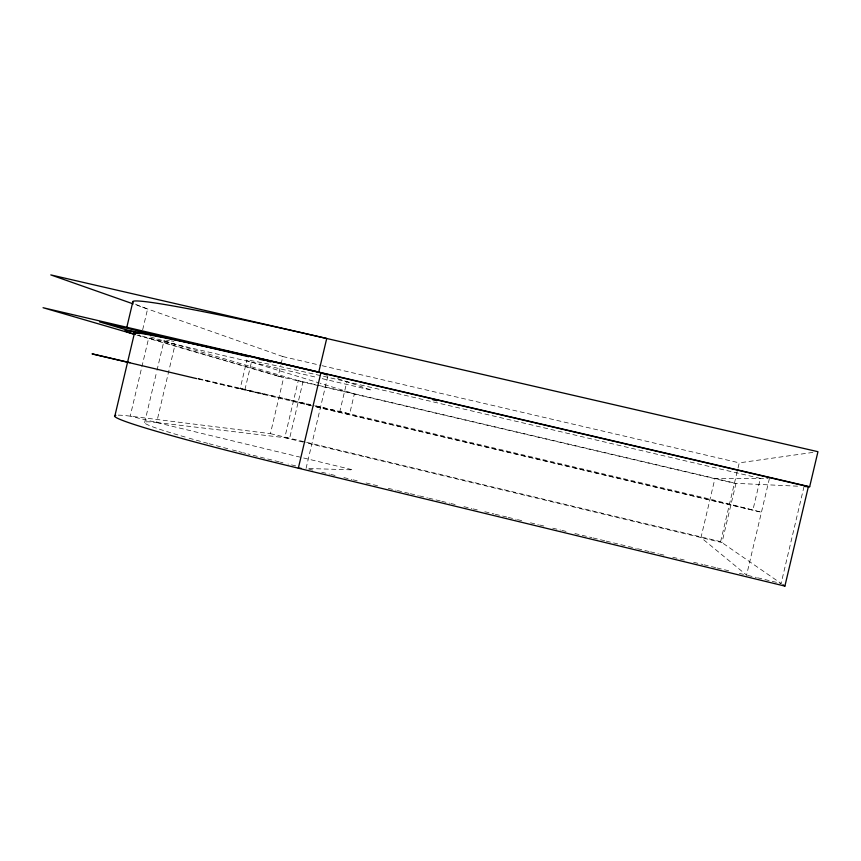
<?xml version="1.0" encoding="UTF-8"?>
<svg xmlns="http://www.w3.org/2000/svg" width="861" height="861" viewBox="0 0 861 861"><rect width="100%" height="100%" fill="white"/><g stroke="black" fill="none" stroke-linecap="round" stroke-linejoin="round"><path stroke-width="0.65" stroke-dasharray="4.3 3.23" d="M142.668 329.774L147.597 308.97A249.819 9.762 13.5 0 1 134.51 303.578M144.626 422.643L156.713 371.586M157.003 370.305L164.117 340.203M185.137 437.033A211.451 8.223 13.1 0 1 156.637 422.514L175.138 344.239A211.451 3.961 13.4 0 1 169.326 340.622M265.403 394.682L240.176 388.612L246.859 360.35M244.933 389.678L251.455 362.104A127.654 2.379 13.4 0 1 346.865 381.724L760.381 478.404L752.901 510.067L314.34 406.306M318.721 385.717L278.2 376.203L280.804 365.15M281.095 363.923L282.839 356.562L134.488 304.353M118.269 415.153A241.252 9.417 13.1 0 1 130.215 416.143L270.408 433.643L283.689 377.495L148.673 338.05A241.252 4.531 13.4 0 1 138.955 335.047M306.053 468.438L328.073 375.288M339.643 412.29L346.865 381.724M804.034 486.476L781.11 583.478L720.625 541.644L737.737 469.234M738.038 467.964L739.255 462.852L815.324 452.068M769.443 478.404L746.584 575.116L700.972 537.544L714.953 478.415L768.12 478.404M309.002 468.524L352.956 469.891L130.215 416.143L148.673 338.05L316.977 377.43M797.577 486.185L734.422 483.279L319.926 385.997M156.637 422.514L289.63 438.26L302.932 382.004L149.577 336.683M240.176 388.612L314.308 405.703M315.621 406.005L349.652 413.861L354.388 393.8L320.077 383.231M282.839 356.562L320.766 365.387M322.079 365.699L739.255 462.852M198.03 378.442L310.53 404.616M322.197 378.657L371.78 390.259L334.886 377.624M315.729 405.843L710.056 499.111L761.447 512.252L312.984 406.144M291.448 400.871L313.135 406.015M197.933 378.926L311.682 405.832M198.837 379.055L244.309 389.872M270.408 433.643L305.311 442.016M306.613 442.328L720.625 541.644M303.061 442.07L284.787 437.679L298.272 380.627L735.983 483.355L721.981 542.581L304.363 442.382M308.658 469.062L313.878 470.332M321.713 472.226L329.548 474.12M330.85 474.443L336.07 475.702M343.894 477.597L351.729 479.491M353.032 479.814L358.251 481.073M366.086 482.967L380.444 486.454M388.268 488.348L396.103 490.243M397.405 490.555L409.158 493.407M410.46 493.719L418.295 495.613M419.598 495.936L427.422 497.83M428.735 498.142L440.477 500.984M441.779 501.306L449.614 503.201M450.916 503.513L456.136 504.783M463.971 506.677L471.796 508.571M473.109 508.894L478.329 510.153M484.851 511.735L493.988 513.942M495.29 514.265L507.043 517.106M508.345 517.418L516.169 519.323M517.483 519.635L522.702 520.894M530.527 522.799L538.362 524.693M539.664 525.006L544.884 526.275M552.719 528.17L560.543 530.064M561.856 530.376L567.076 531.646M574.9 533.54L591.873 537.651M593.175 537.964L604.917 540.805M606.23 541.128L627.109 546.186M628.412 546.498L636.247 548.392M637.549 548.715L649.291 551.557M650.604 551.869L658.428 553.763M659.73 554.086L664.95 555.345M672.785 557.25L687.143 560.726M693.665 562.298L702.802 564.515M704.104 564.827L715.857 567.679M717.159 567.991L731.516 571.467M739.351 573.361L747.176 575.256M747.865 575.428L756.313 577.473M757.615 577.785L781.11 583.478M136.856 335.037L278.2 376.203M251.455 362.104L318.807 382.844M295.678 465.909A211.451 8.223 13.1 0 1 288.005 464.025M282.946 462.777A211.451 8.223 13.1 0 1 280.428 462.153M279.179 461.851A211.451 8.223 13.1 0 1 247.957 453.973M245.676 453.381A211.451 8.223 13.1 0 1 243.405 452.8M242.285 452.509A211.451 8.223 13.1 0 1 238.938 451.638M236.549 451.024A211.451 8.223 13.1 0 1 230.242 449.367M227.767 448.721A211.451 8.223 13.1 0 1 209.094 443.727M207.77 443.361A211.451 8.223 13.1 0 1 186.202 437.345M171.425 340.956A211.451 3.961 13.4 0 1 173.868 341.376M141.139 336.285A249.819 4.703 13.4 0 1 138.083 335.381"/><path stroke-width="1.29" d="M126.836 327.223L132.798 301.974M114.879 415.895L134.467 333.056M320.884 372.824L298.336 468.19L784.888 586.093L808.382 486.68L320.884 372.824A241.252 4.531 13.4 0 0 135.177 333.605M805.121 486.53L809.663 486.734L817.95 451.702L50.799 274.907L133.218 303.911M301.006 468.276L298.336 468.19A241.252 9.417 13.1 0 1 115.848 415.346M129.979 362.664L92.03 353.86L196.631 378.614M809.663 486.734L43.05 307.711L134.284 334.283M248.732 356.755L99.585 321.906L139.321 333.659M259.204 359.198L264.435 360.425M267.05 361.028L270.978 361.954M432.846 399.762L436.775 400.688M322.079 373.233L327.245 375.009M782.993 584.78L784.888 586.093M132.992 302.426A249.819 9.762 13.5 0 1 326.717 338.491L318.764 372.103A249.819 4.703 13.4 0 0 135.349 334.552"/></g></svg>
